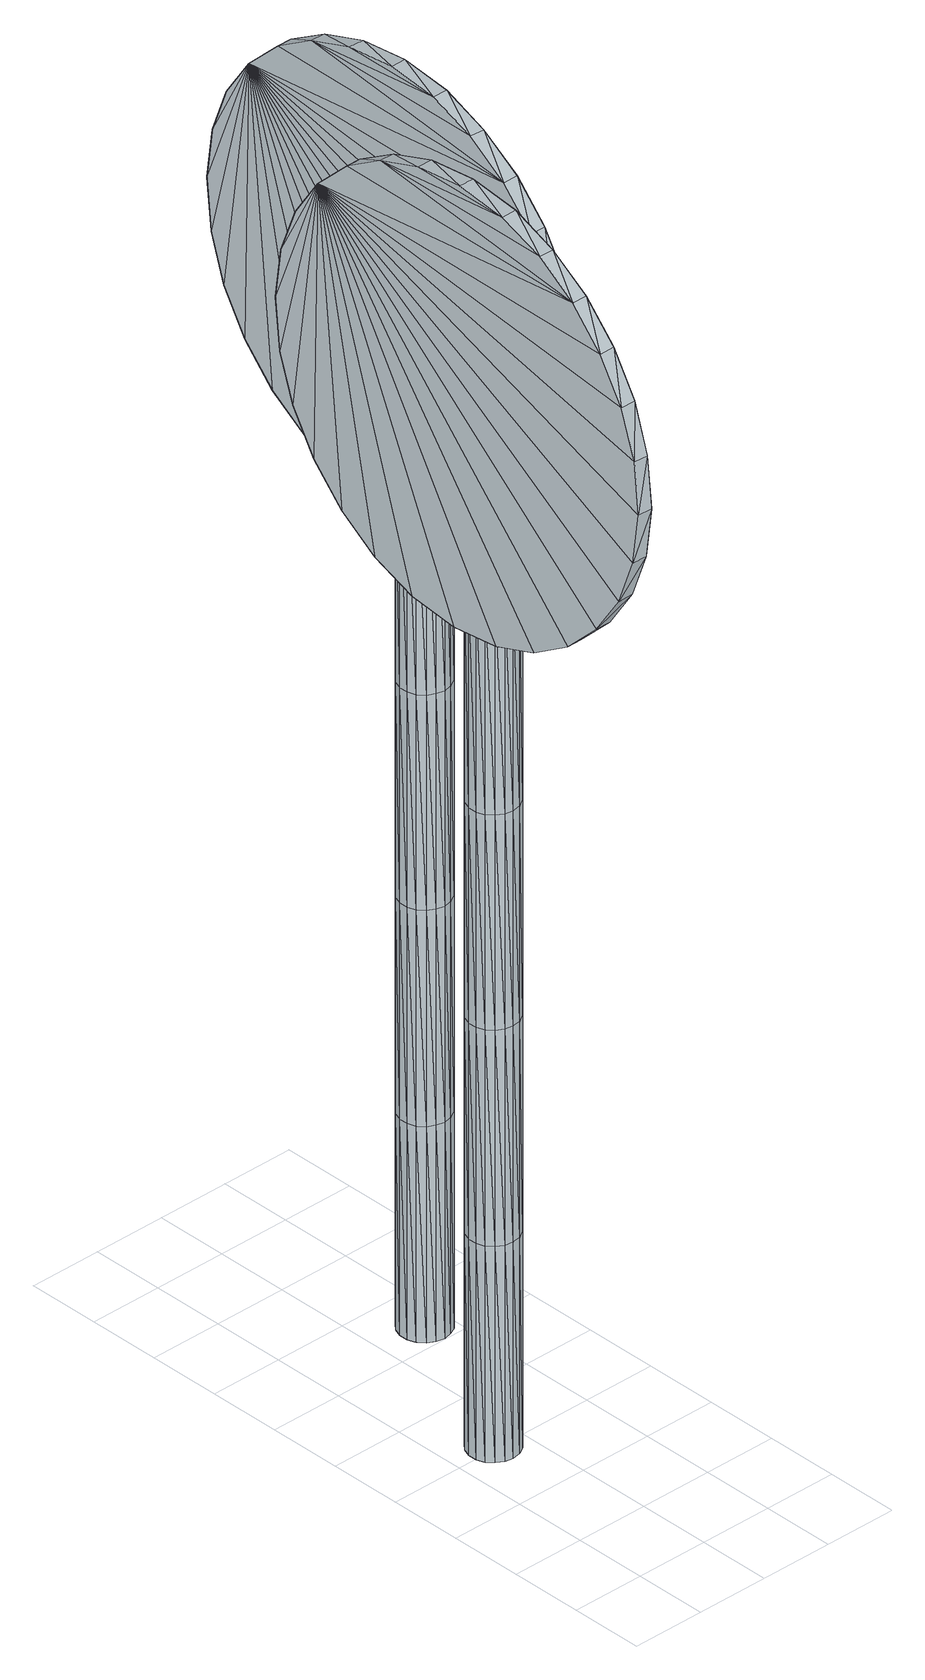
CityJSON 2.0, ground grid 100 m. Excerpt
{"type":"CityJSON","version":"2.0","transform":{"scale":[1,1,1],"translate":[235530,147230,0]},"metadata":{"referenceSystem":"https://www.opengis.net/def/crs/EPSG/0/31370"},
"CityObjects":{
"object1":{"type":"GenericCityObject","attributes":{"cluster":71,"mean_distance_to_centroid":0.0169,"new_centroid_x":235479.96,"new_centroid_y":147614.37,"mean_distance_to_camera":10.31,"H1":0,"H2":0,"Z_final":109.25,"cluster2":-1,"proj_x":235473.33,"proj_y":147613.25,"id_line":52489,"bearing_l":170.42,"distance":6.73,"orientation":"left","G_obj":350.42},"geometry":[{"type":"MultiSurface","lod":"2","boundaries":[[[0,1,2]],[[2,1,3]],[[3,1,4]],[[4,1,5]],[[5,1,6]],[[1,7,6]],[[1,8,7]],[[1,9,8]],[[1,10,9]],[[1,11,10]],[[1,12,11]],[[1,13,12]],[[1,14,13]],[[15,14,1]],[[16,15,1]],[[17,16,1]],[[18,17,1]],[[0,18,1]],[[19,20,0]],[[19,0,2]],[[21,19,2]],[[21,2,3]],[[21,3,22]],[[22,3,4]],[[22,4,23]],[[23,4,5]],[[23,5,24]],[[24,5,6]],[[24,6,25]],[[25,6,7]],[[25,7,26]],[[26,7,8]],[[26,8,27]],[[8,9,27]],[[27,9,28]],[[9,10,28]],[[10,29,28]],[[10,11,29]],[[11,30,29]],[[11,12,30]],[[30,12,31]],[[31,12,13]],[[31,13,32]],[[32,13,14]],[[32,14,33]],[[33,14,15]],[[33,15,34]],[[34,15,16]],[[34,16,35]],[[35,16,17]],[[36,35,17]],[[18,36,17]],[[20,36,18]],[[20,18,0]],[[37,38,20]],[[37,20,19]],[[39,37,19]],[[21,39,19]],[[39,21,40]],[[40,21,22]],[[40,22,41]],[[41,22,23]],[[41,23,42]],[[42,23,24]],[[42,24,43]],[[43,24,25]],[[43,25,44]],[[44,25,26]],[[26,45,44]],[[26,27,45]],[[27,46,45]],[[27,28,46]],[[28,47,46]],[[28,29,47]],[[47,29,48]],[[29,30,48]],[[48,30,49]],[[49,30,31]],[[49,31,50]],[[50,31,32]],[[50,32,51]],[[51,32,33]],[[51,33,52]],[[52,33,34]],[[52,34,53]],[[53,34,35]],[[54,53,35]],[[54,35,36]],[[38,54,36]],[[38,36,20]],[[55,56,38]],[[55,38,37]],[[57,55,37]],[[57,37,39]],[[57,39,58]],[[58,39,40]],[[58,40,59]],[[59,40,41]],[[59,41,60]],[[60,41,42]],[[60,42,61]],[[61,42,43]],[[61,43,62]],[[62,43,44]],[[44,63,62]],[[44,45,63]],[[45,64,63]],[[45,46,64]],[[46,65,64]],[[46,47,65]],[[47,66,65]],[[47,48,66]],[[66,48,67]],[[67,48,49]],[[67,49,68]],[[68,49,50]],[[68,50,69]],[[69,50,51]],[[69,51,70]],[[70,51,52]],[[70,52,71]],[[71,52,53]],[[72,71,53]],[[72,53,54]],[[56,72,54]],[[56,54,38]],[[73,74,56]],[[73,56,55]],[[75,73,55]],[[75,55,57]],[[75,57,76]],[[76,57,58]],[[76,58,77]],[[77,58,59]],[[77,59,78]],[[78,59,60]],[[78,60,79]],[[79,60,61]],[[79,61,80]],[[80,61,62]],[[62,81,80]],[[62,63,81]],[[63,82,81]],[[63,64,82]],[[64,83,82]],[[64,65,83]],[[65,84,83]],[[65,66,84]],[[84,66,85]],[[85,66,67]],[[85,67,86]],[[86,67,68]],[[86,68,87]],[[87,68,69]],[[87,69,88]],[[88,69,70]],[[88,70,89]],[[89,70,71]],[[90,89,71]],[[90,71,72]],[[74,90,72]],[[74,72,56]],[[91,92,74]],[[91,74,73]],[[93,91,73]],[[93,73,75]],[[93,75,94]],[[94,75,76]],[[94,76,95]],[[95,76,77]],[[95,77,96]],[[96,77,78]],[[96,78,97]],[[97,78,79]],[[97,79,98]],[[98,79,80]],[[80,99,98]],[[80,81,99]],[[81,100,99]],[[81,82,100]],[[82,101,100]],[[82,83,101]],[[83,102,101]],[[83,84,102]],[[102,84,103]],[[103,84,85]],[[103,85,104]],[[104,85,86]],[[104,86,105]],[[105,86,87]],[[105,87,106]],[[106,87,88]],[[106,88,107]],[[107,88,89]],[[108,107,89]],[[108,89,90]],[[92,108,90]],[[92,90,74]],[[92,91,109]],[[91,93,109]],[[93,94,109]],[[94,95,109]],[[95,96,109]],[[109,96,97]],[[109,97,98]],[[109,98,99]],[[109,99,100]],[[109,100,101]],[[109,101,102]],[[109,102,103]],[[109,103,104]],[[105,109,104]],[[106,109,105]],[[107,109,106]],[[108,109,107]],[[92,109,108]],[[110,111,112]],[[113,112,114]],[[115,112,113]],[[116,112,115]],[[117,112,116]],[[118,112,117]],[[119,112,118]],[[120,112,119]],[[121,112,120]],[[122,112,121]],[[122,123,112]],[[123,110,112]],[[111,124,112]],[[124,125,112]],[[125,126,112]],[[126,127,112]],[[127,128,112]],[[128,129,112]],[[129,130,112]],[[130,131,112]],[[112,131,132]],[[131,133,132]],[[131,134,133]],[[133,134,135]],[[133,135,136]],[[135,137,136]],[[133,136,138]],[[136,139,138]],[[136,137,139]],[[137,140,139]],[[137,135,140]],[[135,141,140]],[[135,134,141]],[[134,142,141]],[[134,131,142]],[[131,143,142]],[[131,130,143]],[[143,130,144]],[[144,130,129]],[[144,129,145]],[[145,129,128]],[[145,128,146]],[[146,127,147]],[[147,127,126]],[[147,126,148]],[[148,126,125]],[[148,125,149]],[[149,125,124]],[[150,149,124]],[[150,124,111]],[[151,150,111]],[[151,111,110]],[[152,151,110]],[[152,110,123]],[[146,128,127]],[[153,123,122]],[[154,153,122]],[[154,122,121]],[[155,154,121]],[[155,121,120]],[[156,155,120]],[[156,120,119]],[[157,156,119]],[[157,119,118]],[[157,118,158]],[[158,118,117]],[[158,117,159]],[[153,152,123]],[[159,117,116]],[[159,116,160]],[[160,116,115]],[[160,115,161]],[[161,115,113]],[[161,113,162]],[[162,113,114]],[[162,114,163]],[[163,114,112]],[[163,112,164]],[[164,112,132]],[[132,165,164]],[[132,133,165]],[[133,138,165]],[[138,139,140]],[[161,162,163]],[[160,161,163]],[[159,160,163]],[[158,159,163]],[[157,158,163]],[[156,157,163]],[[155,156,163]],[[154,155,163]],[[153,154,163]],[[153,163,152]],[[152,163,151]],[[151,163,150]],[[150,163,149]],[[149,163,148]],[[148,163,147]],[[147,163,146]],[[146,163,145]],[[145,163,144]],[[144,163,143]],[[143,163,142]],[[163,164,142]],[[142,164,165]],[[142,165,141]],[[165,140,141]],[[165,138,140]],[[166,167,168]],[[168,167,169]],[[170,168,169]],[[170,169,171]],[[170,171,172]],[[172,171,173]],[[172,173,174]],[[174,173,175]],[[174,175,176]],[[176,175,177]],[[176,177,178]],[[178,177,179]],[[178,179,180]],[[180,179,181]],[[180,181,182]],[[182,181,183]],[[182,183,184]],[[184,183,185]],[[184,185,186]],[[186,185,187]],[[186,187,188]],[[188,187,189]],[[188,189,190]],[[190,189,191]],[[192,190,191]],[[192,191,193]],[[194,192,193]],[[194,193,195]],[[196,194,195]],[[196,195,197]],[[198,196,197]],[[198,197,199]],[[200,198,199]],[[200,199,201]],[[202,200,201]],[[202,201,203]],[[204,202,203]],[[204,203,205]],[[206,204,205]],[[206,205,207]],[[208,206,207]],[[208,207,209]],[[210,208,209]],[[210,209,211]],[[212,210,211]],[[212,211,213]],[[214,212,213]],[[214,213,215]],[[216,214,215]],[[216,215,217]],[[216,217,218]],[[218,217,219]],[[218,219,220]],[[220,219,221]],[[220,221,222]],[[222,221,223]],[[222,223,224]],[[224,223,225]],[[224,225,226]],[[226,225,227]],[[226,227,228]],[[228,227,229]],[[228,229,230]],[[230,229,231]],[[230,231,232]],[[232,231,233]],[[232,233,234]],[[234,233,235]],[[234,235,236]],[[236,235,237]],[[236,237,238]],[[238,237,239]],[[240,238,239]],[[240,239,241]],[[240,241,242]],[[242,241,243]],[[243,244,242]],[[243,245,244]],[[244,245,246]],[[246,245,247]],[[246,247,248]],[[248,247,249]],[[248,249,250]],[[250,249,251]],[[250,251,252]],[[252,251,253]],[[252,253,254]],[[254,253,255]],[[254,255,256]],[[256,255,257]],[[256,257,258]],[[258,257,259]],[[258,259,260]],[[260,259,261]],[[260,261,262]],[[262,261,263]],[[262,263,264]],[[264,263,265]],[[264,265,266]],[[266,265,267]],[[266,267,268]],[[268,267,269]],[[269,270,268]],[[269,271,270]],[[271,272,270]],[[271,273,272]],[[273,274,272]],[[273,275,274]],[[275,276,274]],[[275,277,276]],[[277,278,276]],[[277,279,278]],[[279,280,278]],[[279,281,280]],[[281,282,280]],[[281,283,282]],[[283,284,282]],[[283,285,284]],[[285,286,284]],[[285,287,286]],[[287,288,286]],[[287,289,288]],[[289,290,288]],[[289,291,290]],[[290,291,292]],[[292,291,293]],[[292,293,294]],[[294,293,295]],[[294,295,296]],[[296,295,297]],[[296,297,298]],[[298,297,299]],[[298,299,300]],[[300,299,301]],[[300,301,302]],[[302,301,303]],[[302,303,304]],[[304,303,305]],[[304,305,306]],[[306,305,307]],[[306,307,308]],[[308,307,309]],[[308,309,310]],[[310,309,311]],[[310,311,312]],[[312,311,313]],[[313,166,312]],[[313,167,166]],[[169,167,313]],[[169,313,171]],[[171,313,311]],[[173,171,311]],[[173,311,309]],[[175,173,309]],[[175,309,307]],[[177,175,307]],[[177,307,305]],[[179,177,305]],[[179,305,303]],[[181,179,303]],[[181,303,301]],[[183,181,301]],[[183,301,299]],[[183,299,297]],[[185,183,297]],[[185,297,295]],[[187,185,295]],[[187,295,293]],[[189,187,293]],[[189,293,291]],[[189,291,289]],[[189,289,287]],[[191,189,287]],[[191,287,285]],[[193,191,285]],[[195,193,285]],[[195,285,283]],[[197,195,283]],[[199,197,283]],[[201,199,283]],[[201,283,281]],[[203,201,281]],[[205,203,281]],[[205,281,279]],[[205,279,207]],[[207,279,209]],[[209,279,277]],[[209,277,211]],[[211,277,275]],[[211,275,213]],[[213,275,273]],[[213,273,215]],[[215,273,271]],[[215,271,217]],[[217,271,219]],[[219,271,269]],[[219,269,221]],[[221,269,223]],[[223,269,267]],[[223,267,225]],[[225,267,265]],[[225,265,227]],[[227,265,263]],[[227,263,229]],[[229,263,261]],[[229,261,231]],[[231,261,259]],[[231,259,257]],[[231,257,233]],[[233,257,255]],[[233,255,235]],[[235,255,253]],[[235,253,237]],[[253,251,237]],[[237,251,249]],[[237,249,239]],[[249,247,239]],[[239,247,245]],[[239,245,241]],[[241,245,243]],[[240,242,244]],[[168,312,166]],[[170,312,168]],[[170,310,312]],[[172,310,170]],[[172,308,310]],[[174,308,172]],[[174,306,308]],[[176,306,174]],[[176,304,306]],[[178,304,176]],[[178,302,304]],[[180,302,178]],[[180,300,302]],[[182,300,180]],[[182,298,300]],[[182,296,298]],[[184,296,182]],[[184,294,296]],[[186,294,184]],[[186,292,294]],[[188,292,186]],[[188,290,292]],[[188,288,290]],[[188,286,288]],[[190,286,188]],[[190,284,286]],[[192,284,190]],[[194,284,192]],[[194,282,284]],[[196,282,194]],[[198,282,196]],[[200,282,198]],[[200,280,282]],[[202,280,200]],[[204,280,202]],[[204,278,280]],[[204,206,278]],[[206,208,278]],[[208,276,278]],[[208,210,276]],[[210,274,276]],[[210,212,274]],[[212,272,274]],[[212,214,272]],[[214,270,272]],[[214,216,270]],[[216,218,270]],[[218,268,270]],[[218,220,268]],[[220,222,268]],[[222,266,268]],[[222,224,266]],[[224,264,266]],[[224,226,264]],[[226,262,264]],[[226,228,262]],[[228,260,262]],[[228,230,260]],[[230,258,260]],[[230,256,258]],[[230,232,256]],[[232,254,256]],[[232,234,254]],[[234,252,254]],[[234,236,252]],[[252,236,250]],[[236,248,250]],[[236,238,248]],[[248,238,246]],[[238,244,246]],[[238,240,244]],[[314,315,316]],[[316,315,317]],[[318,316,317]],[[318,317,319]],[[318,319,320]],[[320,319,321]],[[320,321,322]],[[322,321,323]],[[322,323,324]],[[324,323,325]],[[324,325,326]],[[326,325,327]],[[326,327,328]],[[328,327,329]],[[328,329,330]],[[330,329,331]],[[330,331,332]],[[332,331,333]],[[332,333,334]],[[334,333,335]],[[334,335,336]],[[336,335,337]],[[336,337,338]],[[338,337,339]],[[340,338,339]],[[340,339,341]],[[342,340,341]],[[342,341,343]],[[344,342,343]],[[344,343,345]],[[346,344,345]],[[346,345,347]],[[348,346,347]],[[348,347,349]],[[350,348,349]],[[350,349,351]],[[352,350,351]],[[352,351,353]],[[354,352,353]],[[354,353,355]],[[356,354,355]],[[356,355,357]],[[358,356,357]],[[358,357,359]],[[360,358,359]],[[360,359,361]],[[362,360,361]],[[362,361,363]],[[364,362,363]],[[364,363,365]],[[364,365,366]],[[366,365,367]],[[366,367,368]],[[368,367,369]],[[368,369,370]],[[370,369,371]],[[370,371,372]],[[372,371,373]],[[372,373,374]],[[374,373,375]],[[374,375,376]],[[376,375,377]],[[376,377,378]],[[378,377,379]],[[378,379,380]],[[380,379,381]],[[380,381,382]],[[382,381,383]],[[382,383,384]],[[384,383,385]],[[384,385,386]],[[386,385,387]],[[388,386,387]],[[388,387,389]],[[388,389,390]],[[390,389,391]],[[391,392,390]],[[391,393,392]],[[392,393,394]],[[394,393,395]],[[394,395,396]],[[396,395,397]],[[396,397,398]],[[398,397,399]],[[398,399,400]],[[400,399,401]],[[400,401,402]],[[402,401,403]],[[402,403,404]],[[404,403,405]],[[404,405,406]],[[406,405,407]],[[406,407,408]],[[408,407,409]],[[408,409,410]],[[410,409,411]],[[410,411,412]],[[412,411,413]],[[412,413,414]],[[414,413,415]],[[414,415,416]],[[416,415,417]],[[417,418,416]],[[417,419,418]],[[419,420,418]],[[419,421,420]],[[421,422,420]],[[421,423,422]],[[423,424,422]],[[423,425,424]],[[425,426,424]],[[425,427,426]],[[427,428,426]],[[427,429,428]],[[429,430,428]],[[429,431,430]],[[431,432,430]],[[431,433,432]],[[433,434,432]],[[433,435,434]],[[435,436,434]],[[435,437,436]],[[437,438,436]],[[437,439,438]],[[438,439,440]],[[440,439,441]],[[440,441,442]],[[442,441,443]],[[442,443,444]],[[444,443,445]],[[444,445,446]],[[446,445,447]],[[446,447,448]],[[448,447,449]],[[448,449,450]],[[450,449,451]],[[450,451,452]],[[452,451,453]],[[452,453,454]],[[454,453,455]],[[454,455,456]],[[456,455,457]],[[456,457,458]],[[458,457,459]],[[458,459,460]],[[460,459,461]],[[461,314,460]],[[461,315,314]],[[317,315,461]],[[317,461,319]],[[319,461,459]],[[321,319,459]],[[321,459,457]],[[323,321,457]],[[323,457,455]],[[325,323,455]],[[325,455,453]],[[327,325,453]],[[327,453,451]],[[329,327,451]],[[329,451,449]],[[331,329,449]],[[331,449,447]],[[331,447,445]],[[333,331,445]],[[333,445,443]],[[335,333,443]],[[335,443,441]],[[337,335,441]],[[337,441,439]],[[337,439,437]],[[337,437,435]],[[339,337,435]],[[339,435,433]],[[341,339,433]],[[343,341,433]],[[343,433,431]],[[345,343,431]],[[347,345,431]],[[349,347,431]],[[349,431,429]],[[351,349,429]],[[353,351,429]],[[353,429,427]],[[353,427,355]],[[355,427,357]],[[357,427,425]],[[357,425,359]],[[359,425,423]],[[359,423,361]],[[361,423,421]],[[361,421,363]],[[363,421,419]],[[363,419,365]],[[365,419,367]],[[367,419,417]],[[367,417,369]],[[369,417,371]],[[371,417,415]],[[371,415,373]],[[373,415,413]],[[373,413,375]],[[375,413,411]],[[375,411,377]],[[377,411,409]],[[377,409,379]],[[379,409,407]],[[379,407,405]],[[379,405,381]],[[381,405,403]],[[381,403,383]],[[383,403,401]],[[383,401,385]],[[401,399,385]],[[385,399,397]],[[385,397,387]],[[397,395,387]],[[387,395,393]],[[387,393,389]],[[389,393,391]],[[388,390,392]],[[316,460,314]],[[318,460,316]],[[318,458,460]],[[320,458,318]],[[320,456,458]],[[322,456,320]],[[322,454,456]],[[324,454,322]],[[324,452,454]],[[326,452,324]],[[326,450,452]],[[328,450,326]],[[328,448,450]],[[330,448,328]],[[330,446,448]],[[330,444,446]],[[332,444,330]],[[332,442,444]],[[334,442,332]],[[334,440,442]],[[336,440,334]],[[336,438,440]],[[336,436,438]],[[336,434,436]],[[338,434,336]],[[338,432,434]],[[340,432,338]],[[342,432,340]],[[342,430,432]],[[344,430,342]],[[346,430,344]],[[348,430,346]],[[348,428,430]],[[350,428,348]],[[352,428,350]],[[352,426,428]],[[352,354,426]],[[354,356,426]],[[356,424,426]],[[356,358,424]],[[358,422,424]],[[358,360,422]],[[360,420,422]],[[360,362,420]],[[362,418,420]],[[362,364,418]],[[364,366,418]],[[366,416,418]],[[366,368,416]],[[368,370,416]],[[370,414,416]],[[370,372,414]],[[372,412,414]],[[372,374,412]],[[374,410,412]],[[374,376,410]],[[376,408,410]],[[376,378,408]],[[378,406,408]],[[378,404,406]],[[378,380,404]],[[380,402,404]],[[380,382,402]],[[382,400,402]],[[382,384,400]],[[400,384,398]],[[384,396,398]],[[384,386,396]],[[396,386,394]],[[386,392,394]],[[386,388,392]]]}]},
"object2":{"type":"GenericCityObject","attributes":{"cluster":85,"mean_distance_to_centroid":0.0582,"new_centroid_x":235588.95,"new_centroid_y":147844.16,"mean_distance_to_camera":6.04,"H1":0,"H2":0,"Z_final":109.4,"cluster2":-1,"proj_x":235588,"proj_y":147841.49,"id_line":64789,"bearing_l":109.68,"distance":2.83,"orientation":"left","G_obj":289.68},"geometry":[{"type":"MultiSurface","lod":"2","boundaries":[[[462,463,464]],[[464,463,465]],[[465,463,466]],[[466,463,467]],[[467,463,468]],[[463,469,468]],[[463,470,469]],[[463,471,470]],[[463,472,471]],[[463,473,472]],[[463,474,473]],[[463,475,474]],[[463,476,475]],[[477,476,463]],[[478,477,463]],[[479,478,463]],[[480,479,463]],[[462,480,463]],[[481,482,462]],[[481,462,464]],[[483,481,464]],[[483,464,465]],[[483,465,484]],[[484,465,466]],[[484,466,485]],[[485,466,467]],[[485,467,486]],[[486,467,468]],[[486,468,487]],[[487,468,469]],[[487,469,488]],[[488,469,470]],[[488,470,489]],[[470,471,489]],[[489,471,490]],[[471,472,490]],[[472,491,490]],[[472,473,491]],[[473,492,491]],[[473,474,492]],[[492,474,493]],[[493,474,475]],[[493,475,494]],[[494,475,476]],[[494,476,495]],[[495,476,477]],[[495,477,496]],[[496,477,478]],[[496,478,497]],[[497,478,479]],[[498,497,479]],[[480,498,479]],[[482,498,480]],[[482,480,462]],[[499,500,482]],[[499,482,481]],[[501,499,481]],[[483,501,481]],[[501,483,502]],[[502,483,484]],[[502,484,503]],[[503,484,485]],[[503,485,504]],[[504,485,486]],[[504,486,505]],[[505,486,487]],[[505,487,506]],[[506,487,488]],[[488,507,506]],[[488,489,507]],[[489,508,507]],[[489,490,508]],[[490,509,508]],[[490,491,509]],[[509,491,510]],[[491,492,510]],[[510,492,511]],[[511,492,493]],[[511,493,512]],[[512,493,494]],[[512,494,513]],[[513,494,495]],[[513,495,514]],[[514,495,496]],[[514,496,515]],[[515,496,497]],[[516,515,497]],[[516,497,498]],[[500,516,498]],[[500,498,482]],[[517,518,500]],[[517,500,499]],[[519,517,499]],[[519,499,501]],[[519,501,520]],[[520,501,502]],[[520,502,521]],[[521,502,503]],[[521,503,522]],[[522,503,504]],[[522,504,523]],[[523,504,505]],[[523,505,524]],[[524,505,506]],[[506,525,524]],[[506,507,525]],[[507,526,525]],[[507,508,526]],[[508,527,526]],[[508,509,527]],[[509,528,527]],[[509,510,528]],[[528,510,529]],[[529,510,511]],[[529,511,530]],[[530,511,512]],[[530,512,531]],[[531,512,513]],[[531,513,532]],[[532,513,514]],[[532,514,533]],[[533,514,515]],[[534,533,515]],[[534,515,516]],[[518,534,516]],[[518,516,500]],[[535,536,518]],[[535,518,517]],[[537,535,517]],[[537,517,519]],[[537,519,538]],[[538,519,520]],[[538,520,539]],[[539,520,521]],[[539,521,540]],[[540,521,522]],[[540,522,541]],[[541,522,523]],[[541,523,542]],[[542,523,524]],[[524,543,542]],[[524,525,543]],[[525,544,543]],[[525,526,544]],[[526,545,544]],[[526,527,545]],[[527,546,545]],[[527,528,546]],[[546,528,547]],[[547,528,529]],[[547,529,548]],[[548,529,530]],[[548,530,549]],[[549,530,531]],[[549,531,550]],[[550,531,532]],[[550,532,551]],[[551,532,533]],[[552,551,533]],[[552,533,534]],[[536,552,534]],[[536,534,518]],[[553,554,536]],[[553,536,535]],[[555,553,535]],[[555,535,537]],[[555,537,556]],[[556,537,538]],[[556,538,557]],[[557,538,539]],[[557,539,558]],[[558,539,540]],[[558,540,559]],[[559,540,541]],[[559,541,560]],[[560,541,542]],[[542,561,560]],[[542,543,561]],[[543,562,561]],[[543,544,562]],[[544,563,562]],[[544,545,563]],[[545,564,563]],[[545,546,564]],[[564,546,565]],[[565,546,547]],[[565,547,566]],[[566,547,548]],[[566,548,567]],[[567,548,549]],[[567,549,568]],[[568,549,550]],[[568,550,569]],[[569,550,551]],[[570,569,551]],[[570,551,552]],[[554,570,552]],[[554,552,536]],[[554,553,571]],[[553,555,571]],[[555,556,571]],[[556,557,571]],[[557,558,571]],[[571,558,559]],[[571,559,560]],[[571,560,561]],[[571,561,562]],[[571,562,563]],[[571,563,564]],[[571,564,565]],[[571,565,566]],[[567,571,566]],[[568,571,567]],[[569,571,568]],[[570,571,569]],[[554,571,570]],[[572,573,574]],[[575,574,576]],[[577,574,575]],[[578,574,577]],[[579,574,578]],[[580,574,579]],[[581,574,580]],[[582,574,581]],[[583,574,582]],[[584,574,583]],[[584,585,574]],[[585,572,574]],[[573,586,574]],[[586,587,574]],[[587,588,574]],[[588,589,574]],[[589,590,574]],[[590,591,574]],[[591,592,574]],[[592,593,574]],[[574,593,594]],[[593,595,594]],[[593,596,595]],[[595,596,597]],[[595,597,598]],[[597,599,598]],[[595,598,600]],[[598,601,600]],[[598,599,601]],[[599,602,601]],[[599,597,602]],[[597,603,602]],[[597,596,603]],[[596,604,603]],[[596,593,604]],[[593,605,604]],[[593,592,605]],[[605,592,606]],[[606,592,591]],[[606,591,607]],[[607,591,590]],[[607,590,608]],[[608,589,609]],[[609,589,588]],[[609,588,610]],[[610,588,587]],[[610,587,611]],[[611,587,586]],[[612,611,586]],[[612,586,573]],[[613,612,573]],[[613,573,572]],[[614,613,572]],[[614,572,585]],[[608,590,589]],[[615,585,584]],[[616,615,584]],[[616,584,583]],[[617,616,583]],[[617,583,582]],[[618,617,582]],[[618,582,581]],[[619,618,581]],[[619,581,580]],[[619,580,620]],[[620,580,579]],[[620,579,621]],[[615,614,585]],[[621,579,578]],[[621,578,622]],[[622,578,577]],[[622,577,623]],[[623,577,575]],[[623,575,624]],[[624,575,576]],[[624,576,625]],[[625,576,574]],[[625,574,626]],[[626,574,594]],[[594,627,626]],[[594,595,627]],[[595,600,627]],[[600,601,602]],[[623,624,625]],[[622,623,625]],[[621,622,625]],[[620,621,625]],[[619,620,625]],[[618,619,625]],[[617,618,625]],[[616,617,625]],[[615,616,625]],[[615,625,614]],[[614,625,613]],[[613,625,612]],[[612,625,611]],[[611,625,610]],[[610,625,609]],[[609,625,608]],[[608,625,607]],[[607,625,606]],[[606,625,605]],[[605,625,604]],[[625,626,604]],[[604,626,627]],[[604,627,603]],[[627,602,603]],[[627,600,602]],[[628,629,630]],[[630,629,631]],[[632,630,631]],[[632,631,633]],[[632,633,634]],[[634,633,635]],[[634,635,636]],[[636,635,637]],[[636,637,638]],[[638,637,639]],[[638,639,640]],[[640,639,641]],[[640,641,642]],[[642,641,643]],[[642,643,644]],[[644,643,645]],[[644,645,646]],[[646,645,647]],[[646,647,648]],[[648,647,649]],[[648,649,650]],[[650,649,651]],[[650,651,652]],[[652,651,653]],[[654,652,653]],[[654,653,655]],[[656,654,655]],[[656,655,657]],[[658,656,657]],[[658,657,659]],[[660,658,659]],[[660,659,661]],[[662,660,661]],[[662,661,663]],[[664,662,663]],[[664,663,665]],[[666,664,665]],[[666,665,667]],[[668,666,667]],[[668,667,669]],[[670,668,669]],[[670,669,671]],[[672,670,671]],[[672,671,673]],[[674,672,673]],[[674,673,675]],[[676,674,675]],[[676,675,677]],[[678,676,677]],[[678,677,679]],[[678,679,680]],[[680,679,681]],[[680,681,682]],[[682,681,683]],[[682,683,684]],[[684,683,685]],[[684,685,686]],[[686,685,687]],[[686,687,688]],[[688,687,689]],[[688,689,690]],[[690,689,691]],[[690,691,692]],[[692,691,693]],[[692,693,694]],[[694,693,695]],[[694,695,696]],[[696,695,697]],[[696,697,698]],[[698,697,699]],[[698,699,700]],[[700,699,701]],[[702,700,701]],[[702,701,703]],[[702,703,704]],[[704,703,705]],[[705,706,704]],[[705,707,706]],[[706,707,708]],[[708,707,709]],[[708,709,710]],[[710,709,711]],[[710,711,712]],[[712,711,713]],[[712,713,714]],[[714,713,715]],[[714,715,716]],[[716,715,717]],[[716,717,718]],[[718,717,719]],[[718,719,720]],[[720,719,721]],[[720,721,722]],[[722,721,723]],[[722,723,724]],[[724,723,725]],[[724,725,726]],[[726,725,727]],[[726,727,728]],[[728,727,729]],[[728,729,730]],[[730,729,731]],[[731,732,730]],[[731,733,732]],[[733,734,732]],[[733,735,734]],[[735,736,734]],[[735,737,736]],[[737,738,736]],[[737,739,738]],[[739,740,738]],[[739,741,740]],[[741,742,740]],[[741,743,742]],[[743,744,742]],[[743,745,744]],[[745,746,744]],[[745,747,746]],[[747,748,746]],[[747,749,748]],[[749,750,748]],[[749,751,750]],[[751,752,750]],[[751,753,752]],[[752,753,754]],[[754,753,755]],[[754,755,756]],[[756,755,757]],[[756,757,758]],[[758,757,759]],[[758,759,760]],[[760,759,761]],[[760,761,762]],[[762,761,763]],[[762,763,764]],[[764,763,765]],[[764,765,766]],[[766,765,767]],[[766,767,768]],[[768,767,769]],[[768,769,770]],[[770,769,771]],[[770,771,772]],[[772,771,773]],[[772,773,774]],[[774,773,775]],[[775,628,774]],[[775,629,628]],[[631,629,775]],[[631,775,633]],[[633,775,773]],[[635,633,773]],[[635,773,771]],[[637,635,771]],[[637,771,769]],[[639,637,769]],[[639,769,767]],[[641,639,767]],[[641,767,765]],[[643,641,765]],[[643,765,763]],[[645,643,763]],[[645,763,761]],[[645,761,759]],[[647,645,759]],[[647,759,757]],[[649,647,757]],[[649,757,755]],[[651,649,755]],[[651,755,753]],[[651,753,751]],[[651,751,749]],[[653,651,749]],[[653,749,747]],[[655,653,747]],[[657,655,747]],[[657,747,745]],[[659,657,745]],[[661,659,745]],[[663,661,745]],[[663,745,743]],[[665,663,743]],[[667,665,743]],[[667,743,741]],[[667,741,669]],[[669,741,671]],[[671,741,739]],[[671,739,673]],[[673,739,737]],[[673,737,675]],[[675,737,735]],[[675,735,677]],[[677,735,733]],[[677,733,679]],[[679,733,681]],[[681,733,731]],[[681,731,683]],[[683,731,685]],[[685,731,729]],[[685,729,687]],[[687,729,727]],[[687,727,689]],[[689,727,725]],[[689,725,691]],[[691,725,723]],[[691,723,693]],[[693,723,721]],[[693,721,719]],[[693,719,695]],[[695,719,717]],[[695,717,697]],[[697,717,715]],[[697,715,699]],[[715,713,699]],[[699,713,711]],[[699,711,701]],[[711,709,701]],[[701,709,707]],[[701,707,703]],[[703,707,705]],[[702,704,706]],[[630,774,628]],[[632,774,630]],[[632,772,774]],[[634,772,632]],[[634,770,772]],[[636,770,634]],[[636,768,770]],[[638,768,636]],[[638,766,768]],[[640,766,638]],[[640,764,766]],[[642,764,640]],[[642,762,764]],[[644,762,642]],[[644,760,762]],[[644,758,760]],[[646,758,644]],[[646,756,758]],[[648,756,646]],[[648,754,756]],[[650,754,648]],[[650,752,754]],[[650,750,752]],[[650,748,750]],[[652,748,650]],[[652,746,748]],[[654,746,652]],[[656,746,654]],[[656,744,746]],[[658,744,656]],[[660,744,658]],[[662,744,660]],[[662,742,744]],[[664,742,662]],[[666,742,664]],[[666,740,742]],[[666,668,740]],[[668,670,740]],[[670,738,740]],[[670,672,738]],[[672,736,738]],[[672,674,736]],[[674,734,736]],[[674,676,734]],[[676,732,734]],[[676,678,732]],[[678,680,732]],[[680,730,732]],[[680,682,730]],[[682,684,730]],[[684,728,730]],[[684,686,728]],[[686,726,728]],[[686,688,726]],[[688,724,726]],[[688,690,724]],[[690,722,724]],[[690,692,722]],[[692,720,722]],[[692,718,720]],[[692,694,718]],[[694,716,718]],[[694,696,716]],[[696,714,716]],[[696,698,714]],[[714,698,712]],[[698,710,712]],[[698,700,710]],[[710,700,708]],[[700,706,708]],[[700,702,706]],[[776,777,778]],[[778,777,779]],[[780,778,779]],[[780,779,781]],[[780,781,782]],[[782,781,783]],[[782,783,784]],[[784,783,785]],[[784,785,786]],[[786,785,787]],[[786,787,788]],[[788,787,789]],[[788,789,790]],[[790,789,791]],[[790,791,792]],[[792,791,793]],[[792,793,794]],[[794,793,795]],[[794,795,796]],[[796,795,797]],[[796,797,798]],[[798,797,799]],[[798,799,800]],[[800,799,801]],[[802,800,801]],[[802,801,803]],[[804,802,803]],[[804,803,805]],[[806,804,805]],[[806,805,807]],[[808,806,807]],[[808,807,809]],[[810,808,809]],[[810,809,811]],[[812,810,811]],[[812,811,813]],[[814,812,813]],[[814,813,815]],[[816,814,815]],[[816,815,817]],[[818,816,817]],[[818,817,819]],[[820,818,819]],[[820,819,821]],[[822,820,821]],[[822,821,823]],[[824,822,823]],[[824,823,825]],[[826,824,825]],[[826,825,827]],[[826,827,828]],[[828,827,829]],[[828,829,830]],[[830,829,831]],[[830,831,832]],[[832,831,833]],[[832,833,834]],[[834,833,835]],[[834,835,836]],[[836,835,837]],[[836,837,838]],[[838,837,839]],[[838,839,840]],[[840,839,841]],[[840,841,842]],[[842,841,843]],[[842,843,844]],[[844,843,845]],[[844,845,846]],[[846,845,847]],[[846,847,848]],[[848,847,849]],[[850,848,849]],[[850,849,851]],[[850,851,852]],[[852,851,853]],[[853,854,852]],[[853,855,854]],[[854,855,856]],[[856,855,857]],[[856,857,858]],[[858,857,859]],[[858,859,860]],[[860,859,861]],[[860,861,862]],[[862,861,863]],[[862,863,864]],[[864,863,865]],[[864,865,866]],[[866,865,867]],[[866,867,868]],[[868,867,869]],[[868,869,870]],[[870,869,871]],[[870,871,872]],[[872,871,873]],[[872,873,874]],[[874,873,875]],[[874,875,876]],[[876,875,877]],[[876,877,878]],[[878,877,879]],[[879,880,878]],[[879,881,880]],[[881,882,880]],[[881,883,882]],[[883,884,882]],[[883,885,884]],[[885,886,884]],[[885,887,886]],[[887,888,886]],[[887,889,888]],[[889,890,888]],[[889,891,890]],[[891,892,890]],[[891,893,892]],[[893,894,892]],[[893,895,894]],[[895,896,894]],[[895,897,896]],[[897,898,896]],[[897,899,898]],[[899,900,898]],[[899,901,900]],[[900,901,902]],[[902,901,903]],[[902,903,904]],[[904,903,905]],[[904,905,906]],[[906,905,907]],[[906,907,908]],[[908,907,909]],[[908,909,910]],[[910,909,911]],[[910,911,912]],[[912,911,913]],[[912,913,914]],[[914,913,915]],[[914,915,916]],[[916,915,917]],[[916,917,918]],[[918,917,919]],[[918,919,920]],[[920,919,921]],[[920,921,922]],[[922,921,923]],[[923,776,922]],[[923,777,776]],[[779,777,923]],[[779,923,781]],[[781,923,921]],[[783,781,921]],[[783,921,919]],[[785,783,919]],[[785,919,917]],[[787,785,917]],[[787,917,915]],[[789,787,915]],[[789,915,913]],[[791,789,913]],[[791,913,911]],[[793,791,911]],[[793,911,909]],[[793,909,907]],[[795,793,907]],[[795,907,905]],[[797,795,905]],[[797,905,903]],[[799,797,903]],[[799,903,901]],[[799,901,899]],[[799,899,897]],[[801,799,897]],[[801,897,895]],[[803,801,895]],[[805,803,895]],[[805,895,893]],[[807,805,893]],[[809,807,893]],[[811,809,893]],[[811,893,891]],[[813,811,891]],[[815,813,891]],[[815,891,889]],[[815,889,817]],[[817,889,819]],[[819,889,887]],[[819,887,821]],[[821,887,885]],[[821,885,823]],[[823,885,883]],[[823,883,825]],[[825,883,881]],[[825,881,827]],[[827,881,829]],[[829,881,879]],[[829,879,831]],[[831,879,833]],[[833,879,877]],[[833,877,835]],[[835,877,875]],[[835,875,837]],[[837,875,873]],[[837,873,839]],[[839,873,871]],[[839,871,841]],[[841,871,869]],[[841,869,867]],[[841,867,843]],[[843,867,865]],[[843,865,845]],[[845,865,863]],[[845,863,847]],[[863,861,847]],[[847,861,859]],[[847,859,849]],[[859,857,849]],[[849,857,855]],[[849,855,851]],[[851,855,853]],[[850,852,854]],[[778,922,776]],[[780,922,778]],[[780,920,922]],[[782,920,780]],[[782,918,920]],[[784,918,782]],[[784,916,918]],[[786,916,784]],[[786,914,916]],[[788,914,786]],[[788,912,914]],[[790,912,788]],[[790,910,912]],[[792,910,790]],[[792,908,910]],[[792,906,908]],[[794,906,792]],[[794,904,906]],[[796,904,794]],[[796,902,904]],[[798,902,796]],[[798,900,902]],[[798,898,900]],[[798,896,898]],[[800,896,798]],[[800,894,896]],[[802,894,800]],[[804,894,802]],[[804,892,894]],[[806,892,804]],[[808,892,806]],[[810,892,808]],[[810,890,892]],[[812,890,810]],[[814,890,812]],[[814,888,890]],[[814,816,888]],[[816,818,888]],[[818,886,888]],[[818,820,886]],[[820,884,886]],[[820,822,884]],[[822,882,884]],[[822,824,882]],[[824,880,882]],[[824,826,880]],[[826,828,880]],[[828,878,880]],[[828,830,878]],[[830,832,878]],[[832,876,878]],[[832,834,876]],[[834,874,876]],[[834,836,874]],[[836,872,874]],[[836,838,872]],[[838,870,872]],[[838,840,870]],[[840,868,870]],[[840,866,868]],[[840,842,866]],[[842,864,866]],[[842,844,864]],[[844,862,864]],[[844,846,862]],[[862,846,860]],[[846,858,860]],[[846,848,858]],[[858,848,856]],[[848,854,856]],[[848,850,854]]]}]}
},
"vertices":[
[59,339,2],[59,305,2],[71,337,2],[81,331,2],[88,322,2],[92,311,2],[92,299,2],[88,288,2],[81,280,2],[71,274,2],[59,272,2],[48,274,2],[38,280,2],[30,288,2],[26,299,2],[26,311,2],[30,322,2],[38,331,2],[48,337,2],[71,337,300],[59,339,300],[81,331,300],[88,322,300],[92,311,300],[92,299,300],[88,288,300],[81,280,300],[71,274,300],[59,272,300],[48,274,300],[38,280,300],[30,288,300],[26,299,300],[26,311,300],[30,322,300],[38,331,300],[48,337,300],[71,337,598],[59,339,598],[81,331,598],[88,322,598],[92,311,598],[92,299,598],[88,288,598],[81,280,598],[71,274,598],[59,272,598],[48,274,598],[38,280,598],[30,288,598],[26,299,598],[26,311,598],[30,322,598],[38,331,598],[48,337,598],[71,337,895],[59,339,895],[81,331,895],[88,322,895],[92,311,895],[92,299,895],[88,288,895],[81,280,895],[71,274,895],[59,272,895],[48,274,895],[38,280,895],[30,288,895],[26,299,895],[26,311,895],[30,322,895],[38,331,895],[48,337,895],[71,337,1193],[59,339,1193],[81,331,1193],[88,322,1193],[92,311,1193],[92,299,1193],[88,288,1193],[81,280,1193],[71,274,1193],[59,272,1193],[48,274,1193],[38,280,1193],[30,288,1193],[26,299,1193],[26,311,1193],[30,322,1193],[38,331,1193],[48,337,1193],[71,337,1491],[59,339,1491],[81,331,1491],[88,322,1491],[92,311,1491],[92,299,1491],[88,288,1491],[81,280,1491],[71,274,1491],[59,272,1491],[48,274,1491],[38,280,1491],[30,288,1491],[26,299,1491],[26,311,1491],[30,322,1491],[38,331,1491],[48,337,1491],[59,305,1491],[24,179,1185],[24,123,1221],[33,547,1645],[31,605,1525],[32,583,1589],[30,613,1456],[29,605,1387],[28,583,1324],[26,547,1268],[25,500,1221],[25,444,1185],[24,381,1162],[24,312,1154],[24,242,1162],[25,76,1268],[26,40,1324],[27,18,1387],[28,10,1456],[29,18,1525],[30,40,1589],[31,76,1645],[32,123,1692],[34,500,1692],[34,444,1727],[33,179,1727],[34,242,1750],[34,381,1750],[34,312,1758],[13,381,1750],[13,312,1758],[13,242,1750],[12,179,1728],[11,123,1692],[10,76,1645],[9,40,1589],[8,18,1526],[7,10,1457],[6,18,1387],[5,40,1324],[4,76,1268],[3,123,1221],[3,179,1185],[3,242,1163],[3,312,1155],[3,381,1163],[4,444,1185],[5,500,1221],[6,547,1268],[7,583,1324],[8,606,1387],[9,614,1457],[10,606,1526],[11,583,1589],[12,547,1645],[13,500,1692],[13,444,1728],[16,416,1304],[16,416,1265],[50,415,1304],[50,415,1265],[49,396,1304],[49,396,1265],[71,388,1304],[71,388,1265],[75,386,1304],[75,386,1265],[78,385,1304],[78,385,1265],[82,383,1304],[82,383,1265],[85,381,1304],[85,381,1265],[88,379,1304],[88,379,1265],[92,377,1304],[92,377,1265],[95,375,1304],[95,375,1265],[105,367,1304],[105,367,1265],[107,365,1304],[107,365,1265],[110,362,1304],[110,362,1265],[112,359,1304],[112,359,1265],[113,356,1304],[113,356,1265],[114,353,1304],[114,353,1265],[115,349,1304],[115,349,1265],[115,346,1304],[115,346,1265],[115,311,1304],[115,311,1265],[112,292,1304],[112,292,1265],[111,287,1304],[111,287,1265],[110,282,1304],[110,282,1265],[107,278,1304],[107,278,1265],[105,274,1304],[105,274,1265],[101,270,1304],[101,270,1265],[98,266,1304],[98,266,1265],[94,263,1304],[94,263,1265],[93,263,1304],[93,263,1265],[89,261,1304],[89,261,1265],[84,259,1304],[84,259,1265],[79,257,1304],[79,257,1265],[74,255,1304],[74,255,1265],[69,254,1304],[69,254,1265],[63,254,1304],[63,254,1265],[58,253,1304],[58,253,1265],[46,253,1304],[46,253,1265],[44,228,1304],[44,228,1265],[15,227,1304],[15,227,1265],[16,258,1304],[16,258,1265],[36,272,1304],[36,272,1265],[52,271,1304],[52,271,1265],[56,271,1304],[56,271,1265],[59,271,1304],[59,271,1265],[63,271,1304],[63,271,1265],[66,272,1304],[66,272,1265],[69,272,1304],[69,272,1265],[73,273,1304],[73,273,1265],[76,274,1304],[76,274,1265],[79,275,1304],[79,275,1265],[82,277,1304],[82,277,1265],[84,279,1304],[84,279,1265],[86,281,1304],[86,281,1265],[87,284,1304],[87,284,1265],[88,287,1304],[88,287,1265],[89,290,1304],[89,290,1265],[91,309,1304],[91,309,1265],[91,346,1304],[91,346,1265],[90,348,1304],[90,348,1265],[90,350,1304],[90,350,1265],[89,352,1304],[89,352,1265],[88,354,1304],[88,354,1265],[86,356,1304],[86,356,1265],[85,357,1304],[85,357,1265],[83,359,1304],[83,359,1265],[80,360,1304],[80,360,1265],[78,361,1304],[78,361,1265],[76,362,1304],[76,362,1265],[74,363,1304],[74,363,1265],[71,363,1304],[71,363,1265],[69,364,1304],[69,364,1265],[66,365,1304],[66,365,1265],[46,369,1304],[46,369,1265],[22,382,1304],[22,382,1265],[24,416,1473],[24,416,1434],[58,415,1473],[58,415,1434],[57,396,1473],[57,396,1434],[79,388,1473],[79,388,1434],[83,386,1473],[83,386,1434],[86,385,1473],[86,385,1434],[90,383,1473],[90,383,1434],[93,381,1473],[93,381,1434],[96,379,1473],[96,379,1434],[100,377,1473],[100,377,1434],[103,375,1473],[103,375,1434],[113,367,1473],[113,367,1434],[115,365,1473],[115,365,1434],[118,362,1473],[118,362,1434],[120,359,1473],[120,359,1434],[121,356,1473],[121,356,1434],[122,353,1473],[122,353,1434],[123,349,1473],[123,349,1434],[123,346,1473],[123,346,1434],[123,311,1473],[123,311,1434],[120,292,1473],[120,292,1434],[119,287,1473],[119,287,1434],[118,282,1473],[118,282,1434],[115,278,1473],[115,278,1434],[113,274,1473],[113,274,1434],[109,270,1473],[109,270,1434],[106,266,1473],[106,266,1434],[102,263,1473],[102,263,1434],[101,263,1473],[101,263,1434],[97,261,1473],[97,261,1434],[92,259,1473],[92,259,1434],[87,257,1473],[87,257,1434],[82,255,1473],[82,255,1434],[77,254,1473],[77,254,1434],[72,254,1473],[72,254,1434],[66,253,1473],[66,253,1434],[54,253,1473],[54,253,1434],[52,228,1473],[52,228,1434],[23,227,1473],[23,227,1434],[24,258,1473],[24,258,1434],[44,272,1473],[44,272,1434],[61,271,1473],[61,271,1434],[64,271,1473],[64,271,1434],[67,271,1473],[67,271,1434],[71,271,1473],[71,271,1434],[74,272,1473],[74,272,1434],[77,272,1473],[77,272,1434],[81,273,1473],[81,273,1434],[84,274,1473],[84,274,1434],[87,275,1473],[87,275,1434],[90,277,1473],[90,277,1434],[92,279,1473],[92,279,1434],[94,281,1473],[94,281,1434],[95,284,1473],[95,284,1434],[96,287,1473],[96,287,1434],[97,290,1473],[97,290,1434],[99,309,1473],[99,309,1434],[99,346,1473],[99,346,1434],[98,348,1473],[98,348,1434],[98,350,1473],[98,350,1434],[97,352,1473],[97,352,1434],[96,354,1473],[96,354,1434],[94,356,1473],[94,356,1434],[93,357,1473],[93,357,1434],[91,359,1473],[91,359,1434],[88,360,1473],[88,360,1434],[86,361,1473],[86,361,1434],[84,362,1473],[84,362,1434],[82,363,1473],[82,363,1434],[79,363,1473],[79,363,1434],[77,364,1473],[77,364,1434],[74,365,1473],[74,365,1434],[54,369,1473],[54,369,1434],[30,382,1473],[30,382,1434],
[168,569,2],[168,535,2],[180,567,2],[190,561,2],[197,552,2],[201,541,2],[201,529,2],[197,518,2],[190,509,2],[180,504,2],[168,501,2],[157,504,2],[147,509,2],[139,518,2],[135,529,2],[135,541,2],[139,552,2],[147,561,2],[157,567,2],[180,567,300],[168,569,300],[190,561,300],[197,552,300],[201,541,300],[201,529,300],[197,518,300],[190,509,300],[180,504,300],[168,501,300],[157,504,300],[147,509,300],[139,518,300],[135,529,300],[135,541,300],[139,552,300],[147,561,300],[157,567,300],[180,567,598],[168,569,598],[190,561,598],[197,552,598],[201,541,598],[201,529,598],[197,518,598],[190,509,598],[180,504,598],[168,501,598],[157,504,598],[147,509,598],[139,518,598],[135,529,598],[135,541,598],[139,552,598],[147,561,598],[157,567,598],[180,567,895],[168,569,895],[190,561,895],[197,552,895],[201,541,895],[201,529,895],[197,518,895],[190,509,895],[180,504,895],[168,501,895],[157,504,895],[147,509,895],[139,518,895],[135,529,895],[135,541,895],[139,552,895],[147,561,895],[157,567,895],[180,567,1193],[168,569,1193],[190,561,1193],[197,552,1193],[201,541,1193],[201,529,1193],[197,518,1193],[190,509,1193],[180,504,1193],[168,501,1193],[157,504,1193],[147,509,1193],[139,518,1193],[135,529,1193],[135,541,1193],[139,552,1193],[147,561,1193],[157,567,1193],[180,567,1491],[168,569,1491],[190,561,1491],[197,552,1491],[201,541,1491],[201,529,1491],[197,518,1491],[190,509,1491],[180,504,1491],[168,501,1491],[157,504,1491],[147,509,1491],[139,518,1491],[135,529,1491],[135,541,1491],[139,552,1491],[147,561,1491],[157,567,1491],[168,535,1491],[133,409,1185],[133,353,1221],[142,777,1645],[140,835,1525],[141,813,1589],[139,843,1456],[138,835,1387],[137,813,1324],[135,777,1268],[134,730,1221],[134,674,1185],[133,611,1162],[133,541,1154],[133,472,1162],[134,306,1268],[135,270,1324],[136,247,1387],[137,239,1456],[138,247,1525],[139,270,1589],[140,306,1645],[141,353,1692],[143,730,1692],[143,674,1727],[142,409,1727],[143,472,1750],[143,610,1750],[143,541,1758],[122,611,1750],[122,541,1758],[122,472,1750],[121,409,1728],[120,353,1692],[119,306,1645],[118,270,1589],[117,248,1526],[116,240,1457],[115,248,1387],[114,270,1324],[113,306,1268],[112,353,1221],[112,409,1185],[112,472,1163],[112,541,1155],[112,611,1163],[113,674,1185],[114,730,1221],[115,777,1268],[116,813,1324],[117,835,1387],[118,843,1457],[119,835,1526],[120,813,1589],[121,777,1645],[122,730,1692],[122,674,1728],[125,645,1304],[125,645,1265],[159,645,1304],[159,645,1265],[158,626,1304],[158,626,1265],[180,617,1304],[180,617,1265],[184,616,1304],[184,616,1265],[187,614,1304],[187,614,1265],[191,613,1304],[191,613,1265],[194,611,1304],[194,611,1265],[197,609,1304],[197,609,1265],[201,607,1304],[201,607,1265],[204,605,1304],[204,605,1265],[214,597,1304],[214,597,1265],[216,595,1304],[216,595,1265],[219,592,1304],[219,592,1265],[221,589,1304],[221,589,1265],[222,586,1304],[222,586,1265],[223,583,1304],[223,583,1265],[224,579,1304],[224,579,1265],[224,576,1304],[224,576,1265],[224,541,1304],[224,541,1265],[221,522,1304],[221,522,1265],[220,517,1304],[220,517,1265],[219,512,1304],[219,512,1265],[216,508,1304],[216,508,1265],[214,503,1304],[214,503,1265],[210,500,1304],[210,500,1265],[207,496,1304],[207,496,1265],[203,493,1304],[203,493,1265],[202,493,1304],[202,493,1265],[198,491,1304],[198,491,1265],[193,488,1304],[193,488,1265],[188,487,1304],[188,487,1265],[183,485,1304],[183,485,1265],[178,484,1304],[178,484,1265],[172,483,1304],[172,483,1265],[167,483,1304],[167,483,1265],[155,483,1304],[155,483,1265],[153,458,1304],[153,458,1265],[124,457,1304],[124,457,1265],[125,488,1304],[125,488,1265],[145,502,1304],[145,502,1265],[161,501,1304],[161,501,1265],[165,501,1304],[165,501,1265],[168,501,1304],[168,501,1265],[172,501,1304],[172,501,1265],[175,502,1304],[175,502,1265],[178,502,1304],[178,502,1265],[182,503,1304],[182,503,1265],[185,504,1304],[185,504,1265],[188,505,1304],[188,505,1265],[190,507,1304],[190,507,1265],[193,509,1304],[193,509,1265],[195,511,1304],[195,511,1265],[196,514,1304],[196,514,1265],[197,516,1304],[197,516,1265],[198,519,1304],[198,519,1265],[200,539,1304],[200,539,1265],[200,576,1304],[200,576,1265],[199,578,1304],[199,578,1265],[199,580,1304],[199,580,1265],[198,582,1304],[198,582,1265],[197,584,1304],[197,584,1265],[195,586,1304],[195,586,1265],[194,587,1304],[194,587,1265],[192,589,1304],[192,589,1265],[189,590,1304],[189,590,1265],[187,591,1304],[187,591,1265],[185,592,1304],[185,592,1265],[183,593,1304],[183,593,1265],[180,593,1304],[180,593,1265],[178,594,1304],[178,594,1265],[175,594,1304],[175,594,1265],[155,598,1304],[155,598,1265],[131,612,1304],[131,612,1265],[133,645,1473],[133,645,1434],[167,645,1473],[167,645,1434],[166,626,1473],[166,626,1434],[188,617,1473],[188,617,1434],[192,616,1473],[192,616,1434],[195,614,1473],[195,614,1434],[199,613,1473],[199,613,1434],[202,611,1473],[202,611,1434],[205,609,1473],[205,609,1434],[209,607,1473],[209,607,1434],[212,605,1473],[212,605,1434],[222,597,1473],[222,597,1434],[224,595,1473],[224,595,1434],[227,592,1473],[227,592,1434],[229,589,1473],[229,589,1434],[230,586,1473],[230,586,1434],[231,583,1473],[231,583,1434],[232,579,1473],[232,579,1434],[232,576,1473],[232,576,1434],[232,541,1473],[232,541,1434],[229,522,1473],[229,522,1434],[228,517,1473],[228,517,1434],[227,512,1473],[227,512,1434],[224,508,1473],[224,508,1434],[222,503,1473],[222,503,1434],[218,500,1473],[218,500,1434],[215,496,1473],[215,496,1434],[211,493,1473],[211,493,1434],[210,493,1473],[210,493,1434],[206,491,1473],[206,491,1434],[201,488,1473],[201,488,1434],[196,487,1473],[196,487,1434],[191,485,1473],[191,485,1434],[186,484,1473],[186,484,1434],[181,483,1473],[181,483,1434],[175,483,1473],[175,483,1434],[163,483,1473],[163,483,1434],[161,458,1473],[161,458,1434],[132,457,1473],[132,457,1434],[133,488,1473],[133,488,1434],[153,502,1473],[153,502,1434],[170,501,1473],[170,501,1434],[173,501,1473],[173,501,1434],[176,501,1473],[176,501,1434],[180,501,1473],[180,501,1434],[183,502,1473],[183,502,1434],[186,502,1473],[186,502,1434],[190,503,1473],[190,503,1434],[193,504,1473],[193,504,1434],[196,505,1473],[196,505,1434],[199,507,1473],[199,507,1434],[201,509,1473],[201,509,1434],[203,511,1473],[203,511,1434],[204,514,1473],[204,514,1434],[205,516,1473],[205,516,1434],[206,519,1473],[206,519,1434],[208,539,1473],[208,539,1434],[208,576,1473],[208,576,1434],[207,578,1473],[207,578,1434],[207,580,1473],[207,580,1434],[206,582,1473],[206,582,1434],[205,584,1473],[205,584,1434],[203,586,1473],[203,586,1434],[202,587,1473],[202,587,1434],[200,589,1473],[200,589,1434],[197,590,1473],[197,590,1434],[195,591,1473],[195,591,1434],[193,592,1473],[193,592,1434],[191,593,1473],[191,593,1434],[188,593,1473],[188,593,1434],[186,594,1473],[186,594,1434],[183,594,1473],[183,594,1434],[163,598,1473],[163,598,1434],[139,612,1473],[139,612,1434]
]}
